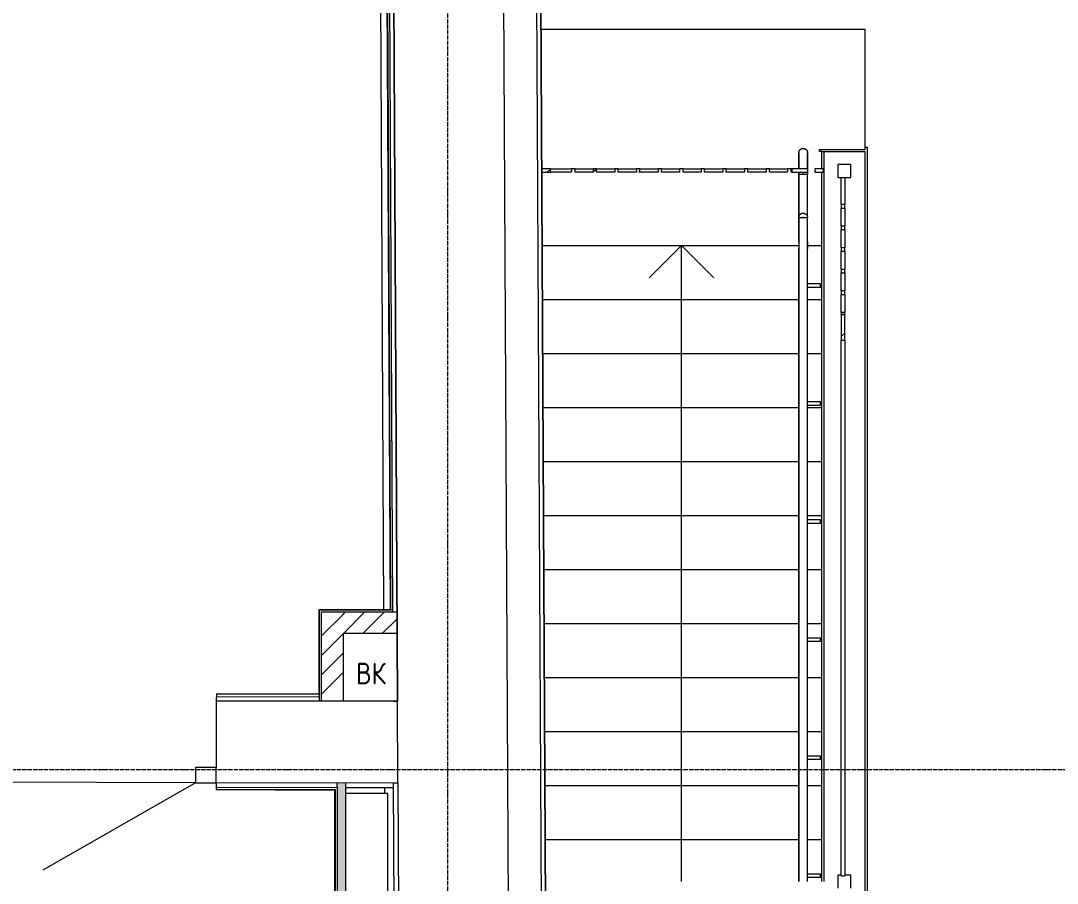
# Model space of a CAD drawing. Header units: millimetres. Extents: x -3929 to 624051, y 52832 to 514950.
# Drawn here: x 173979 to 178778, y 192407 to 196401 of the extents above; entities that cross this region are included whole.
import ezdxf

# ---------------------------------------------------------------- set-up
doc = ezdxf.new("R2010")
doc.units = ezdxf.units.MM
doc.linetypes.add('ADSK_Линия сетки', pattern=[25, 20, -2.5, 0, -2.5])
for name, color, linetype, lineweight in [('Аннотация', 7, 'Continuous', 18), ('Двери', 7, 'Continuous', 9), ('Лестницы', 7, 'Continuous', 9), ('Ограждение', 7, 'Continuous', 9), ('Оси', 253, 'Continuous', 9), ('Перекрытие', 7, 'Continuous', 18), ('Стены внутренние', 7, 'Continuous', 18), ('Стены наружные', 7, 'Continuous', 18), ('Стены несущие', 7, 'Continuous', 30), ('Стены отделка', 7, 'Continuous', 30), ('Стены штриховка', 7, 'Continuous', 9), ('Стрелки вверх', 7, 'Continuous', 18)]:
    doc.layers.add(name, color=color, linetype=linetype, lineweight=lineweight)
doc.layers.add('стояки', color=7, linetype='Continuous')
doc.styles.add('GOST Common_5', font='GOST_Common.ttf', dxfattribs={"width": 0.9, "height": 200})

# ---------------------------------------------------------------- blocks, each defined once
blk = doc.blocks.new('1 этаж')
at = {"layer": 'Стены внутренние', "lineweight": 5}
blk.add_hatch(color=253, dxfattribs=at).paths.add_polyline_path([(366222.7, -218045.7), (366222.7, -217344.5), (366182.7, -217345.2), (366182.7, -218045.7), (366220.9, -218045.7)])
at = {"layer": 'Двери', "color": 253, "lineweight": 5}
for p, q in [((365527.1, -217272.2), (365526.9, -217342.2)), ((365622.1, -217272.5), (365527.1, -217272.2)), ((365621.9, -217342.5), (365622.1, -217272.5)), ((365526.9, -217342.2), (364819.8, -217747.4)), ((365526.9, -217342.2), (365621.9, -217342.5))]:
    blk.add_line(p, q, dxfattribs=at)
at = {"layer": 'Лестницы', "color": 253, "lineweight": 5}
for p, q in [((367131.8, -214855), (368320.1, -214855)), ((368359.5, -214855), (368426.4, -214855)), ((367133, -215105), (368320.1, -215105)), ((367133, -215105), (368320.1, -215105)), ((368360.1, -215105), (368426.4, -215105)), ((368360.1, -215105), (368426.4, -215105)), ((367134.3, -215355), (368320.1, -215355)), ((367134.3, -215355), (368320.1, -215355)), ((368360.1, -215355), (368426.4, -215355)), ((368360.1, -215355), (368426.4, -215355)), ((367135.6, -215605), (368320.1, -215605)), ((367135.6, -215605), (368320.1, -215605)), ((368360.1, -215605), (368426.4, -215605)), ((368360.1, -215605), (368426.4, -215605)), ((367136.9, -215855), (368320.1, -215855)), ((367136.9, -215855), (368320.1, -215855)), ((368360.1, -215855), (368426.4, -215855)), ((368360.1, -215855), (368426.4, -215855)), ((367138.1, -216105), (368320.1, -216105)), ((367138.1, -216105), (368320.1, -216105)), ((368360.1, -216105), (368426.4, -216105)), ((368360.1, -216105), (368426.4, -216105)), ((367139.4, -216355), (368320.1, -216355)), ((367139.4, -216355), (368320.1, -216355)), ((368360.1, -216355), (368426.4, -216355)), ((368360.1, -216355), (368426.4, -216355)), ((367140.7, -216605), (368320.1, -216605)), ((367140.7, -216605), (368320.1, -216605)), ((368360.1, -216605), (368426.4, -216605)), ((368360.1, -216605), (368426.4, -216605)), ((367141.9, -216855), (368320.1, -216855)), ((367141.9, -216855), (368320.1, -216855)), ((368360.1, -216855), (368426.4, -216855)), ((368360.1, -216855), (368426.4, -216855)), ((367143.2, -217105), (368320.1, -217105)), ((367143.2, -217105), (368320.1, -217105)), ((368360.1, -217105), (368426.4, -217105)), ((368360.1, -217105), (368426.4, -217105)), ((367144.5, -217355), (368320.1, -217355)), ((367144.5, -217355), (368320.1, -217355)), ((368360.1, -217355), (368426.4, -217355)), ((368360.1, -217355), (368426.4, -217355)), ((367145.8, -217605), (368320.1, -217605)), ((367145.8, -217605), (368320.1, -217605)), ((368360.1, -217605), (368426.4, -217605)), ((368360.1, -217605), (368426.4, -217605))]:
    blk.add_line(p, q, dxfattribs=at)
at = {"layer": 'Ограждение', "color": 253, "lineweight": 5}
for p, q in [((368320.5, -214421.1), (368320.7, -214420.3)), ((368320.7, -214420.3), (368320.9, -214419.5)), ((368320.9, -214419.5), (368321.1, -214418.7)), ((368321.1, -214418.7), (368321.4, -214418)), ((368321.4, -214418), (368321.7, -214417.2)), ((368321.7, -214417.2), (368322, -214416.5)), ((368322, -214416.5), (368322.3, -214415.8)), ((368322.3, -214415.8), (368322.7, -214415.1)), ((368322.7, -214415.1), (368323.1, -214414.4)), ((368323.1, -214414.4), (368323.6, -214413.7)), ((368323.6, -214413.7), (368324, -214413.1)), ((368324, -214413.1), (368324.5, -214412.5)), ((368324.5, -214412.5), (368325, -214411.8)), ((368325, -214411.8), (368325.6, -214411.2)), ((368325.6, -214411.2), (368326.1, -214410.7)), ((368326.1, -214410.7), (368326.7, -214410.1)), ((368326.7, -214410.1), (368327.3, -214409.6)), ((368327.3, -214409.6), (368328, -214409.1)), ((368328, -214409.1), (368328.6, -214408.6)), ((368328.6, -214408.6), (368329.3, -214408.2)), ((368329.3, -214408.2), (368330, -214407.8)), ((368330, -214407.8), (368330.7, -214407.4)), ((368330.7, -214407.4), (368331.4, -214407)), ((368331.4, -214407), (368332.1, -214406.7)), ((368332.1, -214406.7), (368332.8, -214406.4)), ((368332.8, -214406.4), (368333.6, -214406.1)), ((368333.6, -214406.1), (368334.3, -214405.9)), ((368334.3, -214405.9), (368335.1, -214405.7)), ((368335.1, -214405.7), (368335.9, -214405.5)), ((368335.9, -214405.5), (368336.7, -214405.3)), ((368336.7, -214405.3), (368337.5, -214405.2)), ((368337.5, -214405.2), (368338.3, -214405.1)), ((368338.3, -214405.1), (368339.1, -214405.1)), ((368339.1, -214405.1), (368339.9, -214405)), ((368339.9, -214405), (368340.1, -214405)), ((368340.1, -214405), (368340.9, -214405)), ((368340.9, -214405), (368341.7, -214405.1)), ((368341.7, -214405.1), (368342.5, -214405.2)), ((368342.5, -214405.2), (368343.3, -214405.3)), ((368343.3, -214405.3), (368344.1, -214405.4)), ((368344.1, -214405.4), (368344.8, -214405.6)), ((368344.8, -214405.6), (368345.6, -214405.8)), ((368345.6, -214405.8), (368346.4, -214406)), ((368346.4, -214406), (368347.1, -214406.3)), ((368347.1, -214406.3), (368347.9, -214406.6)), ((368347.9, -214406.6), (368348.6, -214406.9)), ((368348.6, -214406.9), (368349.3, -214407.3)), ((368349.3, -214407.3), (368350, -214407.7)), ((368350, -214407.7), (368350.7, -214408.1)), ((368350.7, -214408.1), (368351.4, -214408.5)), ((368351.4, -214408.5), (368352, -214409)), ((368352, -214409), (368352.7, -214409.5)), ((368352.7, -214409.5), (368353.3, -214410)), ((368353.3, -214410), (368353.9, -214410.5)), ((368353.9, -214410.5), (368354.4, -214411.1)), ((368354.4, -214411.1), (368355, -214411.7)), ((368355, -214411.7), (368355.5, -214412.3)), ((368355.5, -214412.3), (368356, -214412.9)), ((368356, -214412.9), (368356.5, -214413.6)), ((368356.5, -214413.6), (368356.9, -214414.2)), ((368356.9, -214414.2), (368357.3, -214414.9)), ((368357.3, -214414.9), (368357.7, -214415.6)), ((368357.7, -214415.6), (368358.1, -214416.3)), ((368358.1, -214416.3), (368358.4, -214417)), ((368358.4, -214417), (368358.7, -214417.8)), ((368358.7, -214417.8), (368359, -214418.5)), ((368359, -214418.5), (368359.2, -214419.3)), ((368359.2, -214419.3), (368359.5, -214420.1)), ((368359.5, -214420.1), (368359.6, -214420.8)), ((368320.1, -214423.4), (368320.2, -214422.6)), ((368320.1, -214424.2), (368320.1, -214423.4)), ((368320.1, -214425), (368320.1, -214424.2)), ((368320.1, -214425.2), (368320.1, -214425)), ((368320.1, -214425), (368320.1, -214425)), ((368320.1, -214425), (368320.1, -214425.1)), ((368320.1, -214425.1), (368320.1, -214425.3)), ((368320.1, -214425.4), (368320.1, -214425.2)), ((368320.1, -214425.3), (368320.1, -214425.7)), ((368320.1, -214425.9), (368320.1, -214425.4)), ((368320.1, -214425.7), (368320.1, -214426.3)), ((368320.1, -214426.5), (368320.1, -214425.9)), ((368320.1, -214426.3), (368320.1, -214427)), ((368320.1, -214427.2), (368320.1, -214426.5)), ((368320.1, -214427), (368320.1, -214427.9)), ((368320.1, -214428.2), (368320.1, -214427.2)), ((368320.1, -214427.9), (368320.1, -214428.9)), ((368320.1, -214429.2), (368320.1, -214428.2)), ((368320.1, -214428.9), (368320.1, -214430.1)), ((368320.1, -214430.4), (368320.1, -214429.2)), ((368320.1, -214430.1), (368320.1, -214431.4)), ((368320.1, -214431.8), (368320.1, -214430.4)), ((368320.1, -214431.4), (368320.1, -214432.9)), ((368320.1, -214433.3), (368320.1, -214431.8)), ((368320.1, -214432.9), (368320.1, -214434.6)), ((368320.1, -214435), (368320.1, -214433.3)), ((368320.1, -214434.6), (368320.1, -214436.3)), ((368320.1, -214436.8), (368320.1, -214435)), ((368320.1, -214436.3), (368320.1, -214438.2)), ((368320.1, -214438.8), (368320.1, -214436.8)), ((368320.1, -214438.2), (368320.1, -214440.3)), ((368320.1, -214440.9), (368320.1, -214438.8)), ((368320.1, -214440.3), (368320.1, -214442.5)), ((368320.1, -214443.1), (368320.1, -214440.9)), ((368320.1, -214442.5), (368320.1, -214444.8)), ((368320.1, -214445.5), (368320.1, -214443.1)), ((368320.1, -214444.8), (368320.1, -214447.3)), ((368320.1, -214448), (368320.1, -214445.5)), ((368320.1, -214447.3), (368320.1, -214449.8)), ((368320.1, -214450.6), (368320.1, -214448)), ((368320.1, -214449.8), (368320.1, -214452.5)), ((368320.1, -214453.3), (368320.1, -214450.6)), ((368320.1, -214452.5), (368320.1, -214455.4)), ((368320.1, -214456.1), (368320.1, -214453.3)), ((368320.1, -214455.4), (368320.1, -214458.3)), ((368320.1, -214459.1), (368320.1, -214456.1)), ((368320.1, -214458.3), (368320.1, -214461.3)), ((368320.1, -214462.1), (368320.1, -214459.1)), ((368320.1, -214461.3), (368320.1, -214464.4)), ((368320.1, -214465.3), (368320.1, -214462.1)), ((368320.1, -214464.4), (368320.1, -214467.7)), ((368320.1, -214468.6), (368320.1, -214465.3)), ((368320.1, -214467.7), (368320.1, -214471)), ((368320.2, -214422.6), (368320.3, -214421.8)), ((368320.3, -214421.8), (368320.5, -214421.1)), ((368359.6, -214420.8), (368359.8, -214421.6)), ((368359.8, -214421.6), (368359.9, -214422.4)), ((368359.9, -214422.4), (368360, -214423.2)), ((368360, -214423.2), (368360.1, -214424)), ((368360.1, -214424), (368360.1, -214424.8)), ((368360.1, -214424.8), (368360.1, -214425)), ((368360.1, -214425.2), (368360.1, -214425)), ((368360.1, -214425), (368360.1, -214425)), ((368360.1, -214425), (368360.1, -214425.1)), ((368360.1, -214425.1), (368360.1, -214425.3)), ((368360.1, -214425.4), (368360.1, -214425.2)), ((368360.1, -214425.3), (368360.1, -214425.7)), ((368360.1, -214425.9), (368360.1, -214425.4)), ((368360.1, -214425.7), (368360.1, -214426.3)), ((368360.1, -214426.5), (368360.1, -214425.9)), ((368360.1, -214426.3), (368360.1, -214427)), ((368360.1, -214427.2), (368360.1, -214426.5)), ((368360.1, -214427), (368360.1, -214427.9)), ((368360.1, -214428.2), (368360.1, -214427.2)), ((368360.1, -214427.9), (368360.1, -214428.9)), ((368360.1, -214429.2), (368360.1, -214428.2)), ((368360.1, -214428.9), (368360.1, -214430.1)), ((368360.1, -214430.4), (368360.1, -214429.2)), ((368360.1, -214430.1), (368360.1, -214431.4)), ((368360.1, -214431.8), (368360.1, -214430.4)), ((368360.1, -214431.4), (368360.1, -214432.9)), ((368360.1, -214433.3), (368360.1, -214431.8)), ((368360.1, -214432.9), (368360.1, -214434.6)), ((368360.1, -214435), (368360.1, -214433.3)), ((368360.1, -214434.6), (368360.1, -214436.3)), ((368360.1, -214436.8), (368360.1, -214435)), ((368360.1, -214436.3), (368360.1, -214438.2)), ((368360.1, -214438.8), (368360.1, -214436.8)), ((368360.1, -214438.2), (368360.1, -214440.3)), ((368360.1, -214440.9), (368360.1, -214438.8)), ((368360.1, -214440.3), (368360.1, -214442.5)), ((368360.1, -214443.1), (368360.1, -214440.9)), ((368360.1, -214442.5), (368360.1, -214444.8)), ((368360.1, -214445.5), (368360.1, -214443.1)), ((368360.1, -214444.8), (368360.1, -214447.3)), ((368360.1, -214448), (368360.1, -214445.5)), ((368360.1, -214447.3), (368360.1, -214449.8)), ((368360.1, -214450.6), (368360.1, -214448)), ((368360.1, -214449.8), (368360.1, -214452.5)), ((368360.1, -214453.3), (368360.1, -214450.6)), ((368360.1, -214452.5), (368360.1, -214455.4)), ((368360.1, -214456.1), (368360.1, -214453.3)), ((368360.1, -214455.4), (368360.1, -214458.3)), ((368360.1, -214459.1), (368360.1, -214456.1)), ((368360.1, -214458.3), (368360.1, -214461.3)), ((368360.1, -214462.1), (368360.1, -214459.1)), ((368360.1, -214461.3), (368360.1, -214464.4)), ((368360.1, -214465.3), (368360.1, -214462.1)), ((368360.1, -214464.4), (368360.1, -214467.7)), ((368360.1, -214468.6), (368360.1, -214465.3)), ((368360.1, -214467.7), (368360.1, -214471)), ((367170, -214500), (367130, -214500)), ((367130, -214500), (367130, -214516)), ((367130, -214516), (367170, -214516)), ((367170, -214516), (367170, -214500)), ((367170, -214500), (367268, -214500)), ((367268, -214516), (367170, -214516)), ((367284, -214500), (367268, -214500)), ((367268, -214500), (367268, -214516)), ((367284, -214516), (367284, -214500)), ((367284, -214500), (367368, -214500)), ((367368, -214516), (367284, -214516)), ((367384, -214500), (367368, -214500)), ((367368, -214500), (367368, -214516)), ((367384, -214516), (367384, -214500)), ((367384, -214500), (367468, -214500)), ((367468, -214516), (367384, -214516)), ((367484, -214500), (367468, -214500)), ((367468, -214500), (367468, -214516)), ((367484, -214516), (367484, -214500)), ((367484, -214500), (367568, -214500)), ((367568, -214516), (367484, -214516)), ((367584, -214500), (367568, -214500)), ((367568, -214500), (367568, -214516)), ((367584, -214516), (367584, -214500)), ((367584, -214500), (367668, -214500)), ((367668, -214516), (367584, -214516)), ((367684, -214500), (367668, -214500)), ((367668, -214500), (367668, -214516)), ((367684, -214516), (367684, -214500)), ((367684, -214500), (367768, -214500)), ((367768, -214516), (367684, -214516)), ((367784, -214500), (367768, -214500)), ((367768, -214500), (367768, -214516)), ((367784, -214516), (367784, -214500)), ((367784, -214500), (367868, -214500)), ((367868, -214516), (367784, -214516)), ((367884, -214500), (367868, -214500)), ((367868, -214500), (367868, -214516)), ((367884, -214516), (367884, -214500)), ((367884, -214500), (367968, -214500)), ((367968, -214516), (367884, -214516)), ((367984, -214500), (367968, -214500)), ((367968, -214500), (367968, -214516)), ((367984, -214516), (367984, -214500)), ((367984, -214500), (368068, -214500)), ((368068, -214516), (367984, -214516)), ((368084, -214500), (368068, -214500)), ((368068, -214500), (368068, -214516)), ((368084, -214516), (368084, -214500)), ((368084, -214500), (368168, -214500)), ((368168, -214516), (368084, -214516)), ((368184, -214500), (368168, -214500)), ((368168, -214500), (368168, -214516)), ((368184, -214516), (368184, -214500)), ((368184, -214500), (368268, -214500)), ((368268, -214516), (368184, -214516)), ((368284, -214500), (368268, -214500)), ((368268, -214500), (368268, -214516)), ((368284, -214516), (368284, -214500)), ((368284, -214500), (368287.5, -214500)), ((368287.5, -214516), (368284, -214516)), ((368361.3, -214500), (368287.5, -214500)), ((368287.5, -214500), (368287.5, -214516)), ((368287.5, -214516), (368361.3, -214516)), ((368320.1, -214471.9), (368320.1, -214468.6)), ((368320.1, -214471), (368320.1, -214474.4)), ((368320.1, -214475.3), (368320.1, -214471.9)), ((368320.1, -214474.4), (368320.1, -214477.9)), ((368320.1, -214478.8), (368320.1, -214475.3)), ((368320.1, -214477.9), (368320.1, -214481.5)), ((368320.1, -214482.4), (368320.1, -214478.8)), ((368320.1, -214481.5), (368320.1, -214485.1)), ((368320.1, -214486.1), (368320.1, -214482.4)), ((368320.1, -214485.1), (368320.1, -214488.8)), ((368320.1, -214489.8), (368320.1, -214486.1)), ((368320.1, -214488.8), (368320.1, -214492.5)), ((368320.1, -214493.6), (368320.1, -214489.8)), ((368320.1, -214492.5), (368320.1, -214496.4)), ((368320.1, -214497.4), (368320.1, -214493.6)), ((368320.1, -214496.4), (368320.1, -214500)), ((368320.1, -214500), (368320.1, -214497.4)), ((368320.1, -214516), (368320.1, -214519.9)), ((368360.1, -214471.9), (368360.1, -214468.6)), ((368360.1, -214471), (368360.1, -214474.4)), ((368360.1, -214475.3), (368360.1, -214471.9)), ((368360.1, -214474.4), (368360.1, -214477.9)), ((368360.1, -214478.8), (368360.1, -214475.3)), ((368360.1, -214477.9), (368360.1, -214481.5)), ((368360.1, -214482.4), (368360.1, -214478.8)), ((368360.1, -214481.5), (368360.1, -214485.1)), ((368360.1, -214486.1), (368360.1, -214482.4)), ((368360.1, -214485.1), (368360.1, -214488.8)), ((368360.1, -214489.8), (368360.1, -214486.1)), ((368360.1, -214488.8), (368360.1, -214492.5)), ((368360.1, -214493.6), (368360.1, -214489.8)), ((368360.1, -214492.5), (368360.1, -214496.4)), ((368360.1, -214497.4), (368360.1, -214493.6)), ((368360.1, -214496.4), (368360.1, -214500)), ((368360.1, -214500), (368360.1, -214497.4)), ((368360.1, -214516), (368360.1, -214519.9)), ((368361.3, -214516), (368361.3, -214500)), ((368433.8, -214500), (368393.8, -214500)), ((368393.8, -214500), (368393.8, -214516)), ((368393.8, -214516), (368433.8, -214516)), ((368433.8, -214516), (368433.8, -214500)), ((368560.8, -214480), (368500.8, -214480)), ((368500.8, -214480), (368500.8, -214540)), ((368560.8, -214540), (368560.8, -214480)), ((368320.1, -214521), (368320.1, -214517)), ((368320.1, -214519.9), (368320.1, -214523.9)), ((368320.1, -214525), (368320.1, -214521)), ((368320.1, -214523.9), (368320.1, -214525)), ((368320.1, -214525), (368320.1, -214725)), ((368320.1, -214525), (368360.1, -214525)), ((368320.1, -214837.5), (368320.1, -214525)), ((368342.4, -214525), (368337.7, -214525)), ((368337.7, -214525), (368340.1, -214525)), ((368340.1, -214525), (368342.4, -214525)), ((368360.1, -214521), (368360.1, -214517)), ((368360.1, -214519.9), (368360.1, -214523.9)), ((368360.1, -214525), (368360.1, -214521)), ((368360.1, -214523.9), (368360.1, -214525)), ((368360.1, -214725), (368360.1, -214525)), ((368360.1, -214837.5), (368360.1, -214525)), ((368500.8, -214540), (368560.8, -214540)), ((368516.4, -214665.2), (368516.4, -214540)), ((368532.4, -214540), (368532.4, -214665.2)), ((368328.6, -214708.6), (368329.3, -214708.2)), ((368329.3, -214708.2), (368330, -214707.8)), ((368330, -214707.8), (368330.7, -214707.4)), ((368330.7, -214707.4), (368331.4, -214707)), ((368331.4, -214707), (368332.1, -214706.7)), ((368332.1, -214706.7), (368332.8, -214706.4)), ((368332.8, -214706.4), (368333.6, -214706.1)), ((368333.6, -214706.1), (368334.3, -214705.9)), ((368334.3, -214705.9), (368335.1, -214705.7)), ((368335.1, -214705.7), (368335.9, -214705.5)), ((368335.9, -214705.5), (368336.7, -214705.3)), ((368336.7, -214705.3), (368337.5, -214705.2)), ((368337.5, -214705.2), (368338.3, -214705.1)), ((368338.3, -214705.1), (368339.1, -214705.1)), ((368339.1, -214705.1), (368339.9, -214705)), ((368340.9, -214705), (368341.7, -214705.1)), ((368341.7, -214705.1), (368342.5, -214705.2)), ((368342.5, -214705.2), (368343.3, -214705.3)), ((368343.3, -214705.3), (368344.1, -214705.4)), ((368344.1, -214705.4), (368344.8, -214705.6)), ((368344.8, -214705.6), (368345.6, -214705.8)), ((368345.6, -214705.8), (368346.4, -214706)), ((368346.4, -214706), (368347.1, -214706.3)), ((368347.1, -214706.3), (368347.9, -214706.6)), ((368347.9, -214706.6), (368348.6, -214706.9)), ((368348.6, -214706.9), (368349.3, -214707.3)), ((368349.3, -214707.3), (368350, -214707.7)), ((368350, -214707.7), (368350.7, -214708.1)), ((368350.7, -214708.1), (368351.4, -214708.5)), ((368532.4, -214665.2), (368516.4, -214665.2)), ((368516.4, -214665.2), (368516.4, -214681.2)), ((368516.4, -214765.2), (368516.4, -214681.2)), ((368516.4, -214681.2), (368532.4, -214681.2)), ((368532.4, -214681.2), (368532.4, -214665.2)), ((368532.4, -214681.2), (368532.4, -214765.2)), ((368320.1, -214723.4), (368320.2, -214722.6)), ((368320.1, -214724.2), (368320.1, -214723.4)), ((368320.1, -214725), (368320.1, -214724.2)), ((368320.1, -214725), (368320.1, -214837.5)), ((368320.1, -214725), (368320.1, -214837.5)), ((368320.1, -214725), (368360.1, -214725)), ((368320.1, -214837.5), (368320.1, -214725)), ((368320.2, -214722.6), (368320.3, -214721.8)), ((368320.3, -214721.8), (368320.5, -214721.1)), ((368320.5, -214721.1), (368320.7, -214720.3)), ((368320.7, -214720.3), (368320.9, -214719.5)), ((368320.9, -214719.5), (368321.1, -214718.7)), ((368321.1, -214718.7), (368321.4, -214718)), ((368321.4, -214718), (368321.7, -214717.2)), ((368321.7, -214717.2), (368322, -214716.5)), ((368322, -214716.5), (368322.3, -214715.8)), ((368322.3, -214715.8), (368322.7, -214715.1)), ((368322.7, -214715.1), (368323.1, -214714.4)), ((368323.1, -214714.4), (368323.6, -214713.7)), ((368323.6, -214713.7), (368324, -214713.1)), ((368324, -214713.1), (368324.5, -214712.5)), ((368324.5, -214712.5), (368325, -214711.8)), ((368325, -214711.8), (368325.6, -214711.2)), ((368325.6, -214711.2), (368326.1, -214710.7)), ((368326.1, -214710.7), (368326.7, -214710.1)), ((368326.7, -214710.1), (368327.3, -214709.6)), ((368327.3, -214709.6), (368328, -214709.1)), ((368328, -214709.1), (368328.6, -214708.6)), ((368342.4, -214725), (368337.7, -214725)), ((368351.4, -214708.5), (368352, -214709)), ((368352, -214709), (368352.7, -214709.5)), ((368352.7, -214709.5), (368353.3, -214710)), ((368353.3, -214710), (368353.9, -214710.5)), ((368353.9, -214710.5), (368354.4, -214711.1)), ((368354.4, -214711.1), (368355, -214711.7)), ((368355, -214711.7), (368355.5, -214712.3)), ((368355.5, -214712.3), (368356, -214712.9)), ((368356, -214712.9), (368356.5, -214713.6)), ((368356.5, -214713.6), (368356.9, -214714.2)), ((368356.9, -214714.2), (368357.3, -214714.9)), ((368357.3, -214714.9), (368357.7, -214715.6)), ((368357.7, -214715.6), (368358.1, -214716.3)), ((368358.1, -214716.3), (368358.4, -214717)), ((368358.4, -214717), (368358.7, -214717.8)), ((368358.7, -214717.8), (368359, -214718.5)), ((368359, -214718.5), (368359.2, -214719.3)), ((368359.2, -214719.3), (368359.5, -214720.1)), ((368359.5, -214720.1), (368359.6, -214720.8)), ((368359.6, -214720.8), (368359.8, -214721.6)), ((368359.8, -214721.6), (368359.9, -214722.4)), ((368359.9, -214722.4), (368360, -214723.2)), ((368360, -214723.2), (368360.1, -214724)), ((368360.1, -214724), (368360.1, -214724.8)), ((368360.1, -214724.8), (368360.1, -214725)), ((368360.1, -214837.5), (368360.1, -214725)), ((368360.1, -214837.5), (368360.1, -214725)), ((368360.1, -214837.5), (368360.1, -214725)), ((368532.4, -214765.2), (368516.4, -214765.2)), ((368516.4, -214765.2), (368516.4, -214781.2)), ((368516.4, -214865.2), (368516.4, -214781.2)), ((368516.4, -214781.2), (368532.4, -214781.2)), ((368532.4, -214781.2), (368532.4, -214765.2)), ((368532.4, -214781.2), (368532.4, -214865.2)), ((368320.1, -214837.5), (368320.1, -214838.7)), ((368320.1, -214837.5), (368320.1, -214868.7)), ((368320.1, -214837.5), (368320.1, -214838.7)), ((368320.1, -214837.5), (368320.1, -214868.7)), ((368320.1, -214838.7), (368320.1, -214839.9)), ((368320.1, -214838.7), (368320.1, -214839.9)), ((368320.1, -214839.9), (368320.1, -214841.1)), ((368320.1, -214839.9), (368320.1, -214841.1)), ((368320.1, -214841.1), (368320.1, -214842.3)), ((368320.1, -214841.1), (368320.1, -214842.3)), ((368320.1, -214842.3), (368320.1, -214843.4)), ((368320.1, -214842.3), (368320.1, -214843.4)), ((368320.1, -214843.4), (368320.1, -214844.6)), ((368320.1, -214843.4), (368320.1, -214844.6)), ((368320.1, -214844.6), (368320.1, -214845.8)), ((368320.1, -214844.6), (368320.1, -214845.8)), ((368320.1, -214845.8), (368320.1, -214846.9)), ((368320.1, -214845.8), (368320.1, -214846.9)), ((368320.1, -214846.9), (368320.1, -214848.1)), ((368320.1, -214846.9), (368320.1, -214848.1)), ((368320.1, -214848.1), (368320.1, -214849.2)), ((368320.1, -214848.1), (368320.1, -214849.2)), ((368320.1, -214849.2), (368320.1, -214850.3)), ((368320.1, -214849.2), (368320.1, -214850.3)), ((368320.1, -214850.3), (368320.1, -214851.3)), ((368320.1, -214850.3), (368320.1, -214851.3)), ((368320.1, -214851.3), (368320.1, -214852.4)), ((368320.1, -214851.3), (368320.1, -214852.4)), ((368320.1, -214852.4), (368320.1, -214853.4)), ((368320.1, -214852.4), (368320.1, -214853.4)), ((368360.1, -214838.5), (368360.1, -214837.5)), ((368360.1, -214837.5), (368360.1, -214868.7)), ((368360.1, -214838.5), (368360.1, -214837.5)), ((368360.1, -214837.5), (368360.1, -214868.7)), ((368360.1, -214839.7), (368360.1, -214838.5)), ((368360.1, -214839.7), (368360.1, -214838.5)), ((368360.1, -214840.9), (368360.1, -214839.7)), ((368360.1, -214840.9), (368360.1, -214839.7)), ((368360.1, -214842.1), (368360.1, -214840.9)), ((368360.1, -214842.1), (368360.1, -214840.9)), ((368360.1, -214843.3), (368360.1, -214842.1)), ((368360.1, -214843.3), (368360.1, -214842.1)), ((368360.1, -214844.5), (368360.1, -214843.3)), ((368360.1, -214844.5), (368360.1, -214843.3)), ((368360.1, -214845.6), (368360.1, -214844.5)), ((368360.1, -214845.6), (368360.1, -214844.5)), ((368360.1, -214846.8), (368360.1, -214845.6)), ((368360.1, -214846.8), (368360.1, -214845.6)), ((368360.1, -214847.9), (368360.1, -214846.8)), ((368360.1, -214847.9), (368360.1, -214846.8)), ((368360.1, -214849), (368360.1, -214847.9)), ((368360.1, -214849), (368360.1, -214847.9)), ((368360.1, -214850.1), (368360.1, -214849)), ((368360.1, -214850.1), (368360.1, -214849)), ((368360.1, -214851.2), (368360.1, -214850.1)), ((368360.1, -214851.2), (368360.1, -214850.1)), ((368360.1, -214852.3), (368360.1, -214851.2)), ((368360.1, -214852.3), (368360.1, -214851.2)), ((368360.1, -214853.3), (368360.1, -214852.3)), ((368360.1, -214853.3), (368360.1, -214852.3)), ((368320.1, -214853.4), (368320.1, -214854.4)), ((368320.1, -214853.4), (368320.1, -214854.4)), ((368320.1, -214854.4), (368320.1, -214855.4)), ((368320.1, -214854.4), (368320.1, -214855.4)), ((368320.1, -214855.4), (368320.1, -214856.2)), ((368320.1, -214855.4), (368320.1, -214856.2)), ((368320.1, -214856.2), (368320.1, -217800)), ((368320.1, -214856.2), (368320.1, -217800)), ((368320.1, -217800), (368320.1, -214868.7)), ((368320.1, -217800), (368320.1, -214868.7)), ((368360.1, -214854.3), (368360.1, -214853.3)), ((368360.1, -214854.3), (368360.1, -214853.3)), ((368360.1, -214855.3), (368360.1, -214854.3)), ((368360.1, -214855.3), (368360.1, -214854.3)), ((368360.1, -214856.2), (368360.1, -214855.3)), ((368360.1, -214856.2), (368360.1, -214855.3)), ((368360.1, -217800), (368360.1, -214856.2)), ((368360.1, -217800), (368360.1, -214856.2)), ((368360.1, -217800), (368360.1, -214868.7)), ((368360.1, -217800), (368360.1, -214868.7)), ((368532.4, -214865.2), (368516.4, -214865.2)), ((368516.4, -214865.2), (368516.4, -214881.2)), ((368516.4, -214965.2), (368516.4, -214881.2)), ((368516.4, -214881.2), (368532.4, -214881.2)), ((368532.4, -214881.2), (368532.4, -214865.2)), ((368532.4, -214881.2), (368532.4, -214965.2)), ((368532.4, -214965.2), (368516.4, -214965.2)), ((368516.4, -214965.2), (368516.4, -214981.2)), ((368516.4, -215065.2), (368516.4, -214981.2)), ((368516.4, -214981.2), (368532.4, -214981.2)), ((368532.4, -214981.2), (368532.4, -214965.2)), ((368532.4, -214981.2), (368532.4, -215065.2)), ((368420.1, -215032.5), (368360.1, -215032.5)), ((368420.1, -215040), (368420.1, -215032.5)), ((368420.1, -215047.5), (368420.1, -215040)), ((368360.1, -215047.5), (368420.1, -215047.5)), ((368532.4, -215065.2), (368516.4, -215065.2)), ((368516.4, -215065.2), (368516.4, -215081.2)), ((368516.4, -215165.2), (368516.4, -215081.2)), ((368516.4, -215081.2), (368532.4, -215081.2)), ((368532.4, -215081.2), (368532.4, -215065.2)), ((368532.4, -215081.2), (368532.4, -215165.2)), ((368532.4, -215165.2), (368516.4, -215165.2)), ((368516.4, -215165.2), (368516.4, -215173)), ((368516.4, -215173), (368532.4, -215173)), ((368516.4, -215175.8), (368516.4, -215173)), ((368532.4, -215175.8), (368516.4, -215175.8)), ((368516.4, -215175.8), (368516.4, -215292.6)), ((368532.4, -215173), (368532.4, -215165.2)), ((368532.4, -215173), (368532.4, -215175.8)), ((368532.4, -215292.6), (368532.4, -215175.8)), ((368516.4, -215292.6), (368532.4, -215292.6)), ((368516.4, -217772.9), (368516.4, -215292.6)), ((368532.4, -215292.6), (368532.4, -217772.9)), ((368420.1, -215579.1), (368360.1, -215579.1)), ((368360.1, -215594.1), (368420.1, -215594.1)), ((368420.1, -215586.6), (368420.1, -215579.1)), ((368420.1, -215594.1), (368420.1, -215586.6)), ((368420.1, -216125.7), (368360.1, -216125.7)), ((368360.1, -216140.7), (368420.1, -216140.7)), ((368420.1, -216133.2), (368420.1, -216125.7)), ((368420.1, -216140.7), (368420.1, -216133.2)), ((368420.1, -216672.3), (368360.1, -216672.3)), ((368420.1, -216679.8), (368420.1, -216672.3)), ((368360.1, -216687.3), (368420.1, -216687.3)), ((368420.1, -216687.3), (368420.1, -216679.8)), ((368420.1, -217218.9), (368360.1, -217218.9)), ((368360.1, -217233.9), (368420.1, -217233.9)), ((368420.1, -217226.4), (368420.1, -217218.9)), ((368420.1, -217233.9), (368420.1, -217226.4)), ((368420.1, -217765.5), (368360.1, -217765.5)), ((368420.1, -217773), (368420.1, -217765.5)), ((368420.1, -217780.5), (368420.1, -217773)), ((368516.4, -217771.1), (368500.8, -217771.1)), ((368500.8, -217771.1), (368500.8, -217831.1)), ((368516.4, -217772.9), (368532.4, -217772.9)), ((368560.8, -217771.1), (368532.4, -217771.1)), ((368560.8, -217831.1), (368560.8, -217771.1)), ((368360.1, -217780.5), (368420.1, -217780.5))]:
    blk.add_line(p, q, dxfattribs=at)
at = {"layer": 'Ограждение', "color": 253, "linetype": 'Continuous', "lineweight": 5}
for p, q in [((367155.1, -214516), (367170, -214501.1)), ((367368, -214515.3), (367383.2, -214500)), ((367579.3, -214516), (367584, -214511.4)), ((368427.9, -214516), (368433.8, -214510.1)), ((368516.4, -215276.1), (368532.4, -215260.1))]:
    blk.add_line(p, q, dxfattribs=at)
at = {"layer": 'Оси', "color": 253, "linetype": 'ADSK_Линия сетки', "lineweight": 5}
for p, q in [((366694.4, -258178.1), (366694.4, -209603.6)), ((353580.1, -217281.6), (419809.8, -217281.6))]:
    blk.add_line(p, q, dxfattribs=at)
at = {"layer": 'Перекрытие', "color": 253, "lineweight": 5}
for p, q in [((368626.4, -213855), (367126.7, -213855)), ((368626.4, -214400), (368626.4, -213855)), ((367131.8, -214855), (368320.1, -214855)), ((368359.5, -214855), (368426.4, -214855)), ((365526.9, -217342.2), (364196.9, -217337.8)), ((366417.7, -217391.6), (366222.7, -217391.6)), ((366417.7, -218045.7), (366417.7, -217391.6))]:
    blk.add_line(p, q, dxfattribs=at)
at = {"layer": 'Стены внутренние', "color": 253, "lineweight": 5}
for p, q in [((366399.3, -216541.9), (366372.6, -211284.9)), ((368426.4, -214500), (368426.4, -214420)), ((368426.4, -214420), (368626.4, -214420)), ((368426.4, -217800), (368426.4, -214516)), ((366399.4, -216552.1), (366399.4, -216551.9)), ((366403.7, -217391.6), (366403.5, -217365))]:
    blk.add_line(p, q, dxfattribs=at)
at = {"layer": 'Стены внутренние', "color": 253, "linetype": 'Continuous', "lineweight": 5}
for p, q in [((366110.7, -216662.8), (366210.7, -216562.8)), ((366210.7, -216562.8), (366221.6, -216551.9)), ((366211.4, -216651.9), (366311.4, -216551.9)), ((366301.2, -216651.9), (366401.2, -216551.9)), ((366391, -216651.9), (366459.6, -216583.3)), ((366110.7, -216752.6), (366210.7, -216652.6)), ((366110.7, -216842.4), (366210.7, -216742.4)), ((366110.7, -216932.2), (366210.7, -216832.2))]:
    blk.add_line(p, q, dxfattribs=at)
at = {"layer": 'Стены наружные', "color": 253, "lineweight": 5}
for p, q in [((368416.4, -214410), (368626.4, -214410)), ((368416.4, -214420), (368416.4, -214410)), ((368426.4, -214420), (368416.4, -214420)), ((368436.4, -214420), (368436.4, -217800)), ((368626.4, -214410), (368626.4, -214400)), ((368626.4, -214400), (368636.4, -214400)), ((368626.4, -220205), (368626.4, -214420)), ((368636.4, -214400), (368636.4, -220215))]:
    blk.add_line(p, q, dxfattribs=at)
at = {"layer": 'Стены несущие', "color": 253, "lineweight": 5}
for p, q in [((366978.3, -218299.1), (366938.9, -210550.2)), ((366431.5, -211056.8), (366461.5, -216965.2)), ((366461.5, -216965.2), (366431.6, -211076.8)), ((366110.7, -216551.9), (366459.4, -216551.9)), ((366110.7, -216964.1), (366110.7, -216551.9)), ((366459.9, -216651.9), (366210.7, -216651.9)), ((366210.7, -216651.9), (366210.7, -216964.4)), ((365623.1, -216962.5), (365622.1, -217272.5)), ((366461.5, -216965.2), (365623.1, -216962.5)), ((365623.1, -216962.5), (365633.1, -216962.5)), ((366463.4, -217345.2), (365621.9, -217342.5)), ((366463.4, -217345.2), (366468.2, -218276.6))]:
    blk.add_line(p, q, dxfattribs=at)
at = {"layer": 'Стены отделка', "color": 253, "lineweight": 5}
for p, q in [((367148.3, -218298.2), (367108, -210381.3)), ((367108, -210381.5), (367148.3, -218297.4)), ((367149.3, -218297.3), (367109, -210381.5)), ((366411.6, -211076.7), (366439.4, -216551.9)), ((366400.6, -211284.9), (366427.3, -216541.9)), ((366098.7, -216932.1), (366098.7, -216541.9)), ((366100.7, -216539.9), (366427.3, -216540.1)), ((365623.3, -216930.5), (365623.1, -216962.5)), ((365623.2, -216942.5), (366100.7, -216944.1)), ((366098.7, -216932.1), (365623.3, -216930.5)), ((365633.1, -216962.5), (366441.5, -216965.2)), ((366441.5, -216965.3), (366461.5, -216965.2)), ((365621.9, -217342.5), (365621.8, -217362.5)), ((365621.9, -217342.5), (365621.9, -217342.5)), ((366463.4, -217345.2), (366443.4, -217345.3)), ((366443.4, -217365.2), (366443.4, -217345.2)), ((366448.2, -218276.8), (366443.4, -217345.3)), ((365621.8, -217362.5), (365631.8, -217362.5)), ((365621.8, -217362.5), (365621.8, -217374.5)), ((365621.8, -217374.5), (366170.7, -217376.3)), ((366170.7, -217376.3), (366170.7, -218095.7)), ((366182.7, -217364.3), (366182.7, -218085.7)), ((366222.7, -217364.5), (366443.4, -217365.2)), ((366222.7, -218045.7), (366222.7, -217364.5))]:
    blk.add_line(p, q, dxfattribs=at)
at = {"layer": 'Стены штриховка', "color": 253, "lineweight": 5}
for p, q in [((367088.1, -210401.2), (367128.3, -218298.3)), ((366402.6, -211282.9), (366429.3, -216541.9)), ((366098.7, -216541.9), (366098.7, -216539.9)), ((366098.7, -216539.9), (366100.7, -216539.9)), ((366098.7, -216541.9), (366439.3, -216541.9)), ((366100.7, -216964.1), (366100.7, -216539.9)), ((366100.7, -216934.1), (365623.2, -216932.5)), ((366463.4, -217345.2), (366461.5, -216965.2)), ((366182.7, -217364.3), (366182.7, -217344.3)), ((366222.7, -217364.5), (366222.7, -217344.5)), ((365621.8, -217372.5), (366172.7, -217374.3)), ((365631.8, -217362.5), (366182.7, -217364.3)), ((366172.7, -217374.3), (366172.7, -218097.7))]:
    blk.add_line(p, q, dxfattribs=at)
at = {"layer": 'Стрелки вверх', "color": 253, "lineweight": 5}
for p, q in [((367776.4, -214855), (367626.4, -215005)), ((367776.4, -215105), (367776.4, -214855)), ((367776.4, -214855), (367926.4, -215005)), ((367776.4, -215355), (367776.4, -215105)), ((367776.4, -215605), (367776.4, -215355)), ((367776.4, -215855), (367776.4, -215605)), ((367776.4, -216105), (367776.4, -215855)), ((367776.4, -216355), (367776.4, -216105)), ((367776.4, -216605), (367776.4, -216355)), ((367776.4, -216855), (367776.4, -216605)), ((367776.4, -217105), (367776.4, -216855)), ((367776.4, -217355), (367776.4, -217105)), ((367776.4, -217605), (367776.4, -217355)), ((367776.4, -217800), (367776.4, -217605))]:
    blk.add_line(p, q, dxfattribs=at)
at = {"layer": 'Аннотация', "color": 253, "lineweight": 5, "style": 'GOST Common_5', "width": 0.9}
blk.add_text('ВК', height=100, dxfattribs=at).set_placement((366269.9, -216886.7))

msp = doc.modelspace()

# ---------------------------------------------------------------- block references
at = {"layer": 'стояки', "color": 5, "lineweight": 40}
msp.add_blockref('1 этаж', (-190738.98, 410215.433), dxfattribs=at)

doc.saveas('drawing.dxf')
